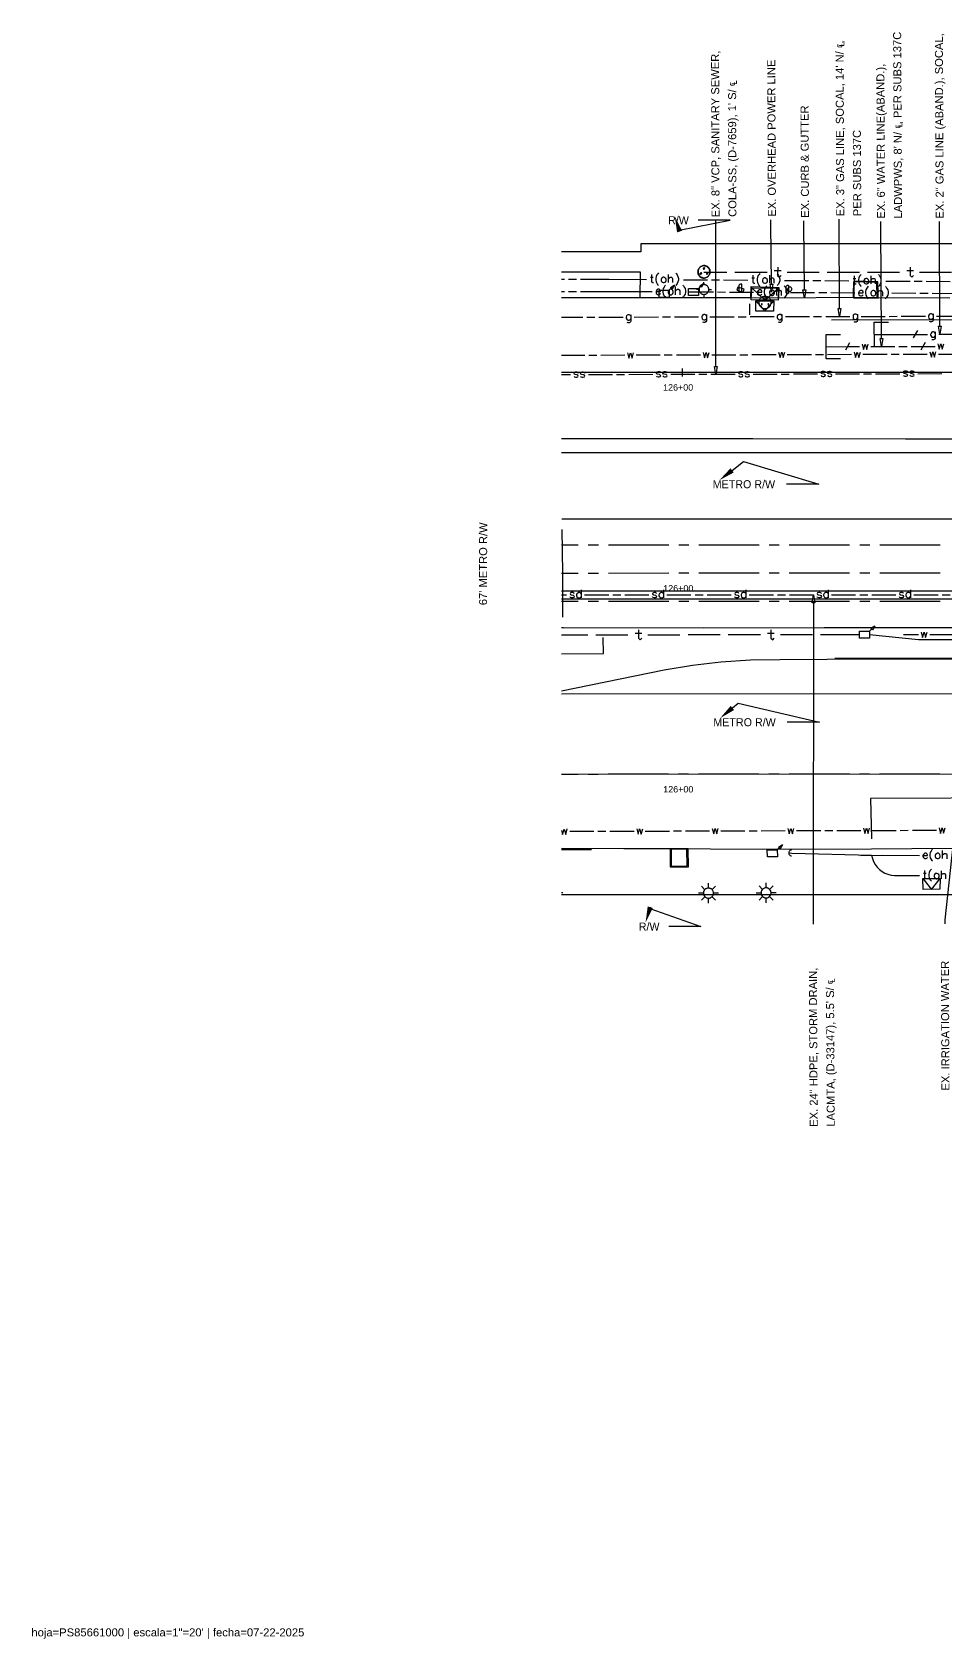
# Model space of a CAD drawing. Header units: feet. Extents: x 0 to 650, y -1 to 437.
# Drawn here: x 0.2 to 227.5, y -0.6 to 399.2 of the extents above; entities that cross this region are included whole.
import ezdxf
from ezdxf import colors
from ezdxf.entities.mleader import LeaderData, LeaderLine
from ezdxf.math import Vec2, Vec3

# ---------------------------------------------------------------- set-up
doc = ezdxf.new("R2010")
doc.units = ezdxf.units.FT
for name, color, linetype in [('AGUA', 5, 'CONTINUOUS'), ('AGUA_ABANDONADO', 8, 'CONTINUOUS'), ('ALCANTARILLADO', 3, 'CONTINUOUS'), ('ANOTACION', 8, 'CONTINUOUS'), ('DIGITALIZADO', 7, 'CONTINUOUS'), ('DRENAJE_PLUVIAL', 3, 'CONTINUOUS'), ('EJE_VIA', 7, 'CONTINUOUS'), ('ELECTRICO', 1, 'CONTINUOUS'), ('ELECTRICO_AEREO', 1, 'CONTINUOUS'), ('ESTRUCTURAS', 7, 'CONTINUOUS'), ('GAS', 2, 'CONTINUOUS'), ('GAS_ABANDONADO', 8, 'CONTINUOUS'), ('METADATA', 8, 'CONTINUOUS'), ('METRO_RW', 140, 'CONTINUOUS'), ('TELECOM', 30, 'CONTINUOUS'), ('TELECOM_AEREO', 30, 'CONTINUOUS'), ('TOPO', 8, 'CONTINUOUS')]:
    doc.layers.add(name, color=color, linetype=linetype)
doc.styles.add('CAD_TEXT', font='Arial')

msp = doc.modelspace()

# ---------------------------------------------------------------- linework, layer by layer
at = {"layer": 'AGUA'}
for p, q in [((131.87, 318.83), (137.63, 318.83)), ((169.23, 318.93), (175.23, 318.93)), ((176.23, 318.93), (178.23, 318.93)), ((179.23, 318.97), (185.23, 318.97)), ((188.03, 318.97), (194.03, 319)), ((195.03, 319), (197.03, 319)), ((198.03, 319), (204.03, 319.03)), ((206.83, 319.03), (212.83, 319.03)), ((213.83, 319.07), (215.83, 319.07)), ((216.83, 319.07), (222.83, 319.07)), ((225.63, 319.1), (231.63, 319.1)), ((216.9, 249.33), (220.67, 249.3)), ((223.47, 249.3), (229.47, 249.3)), ((133.9, 200.33), (139.9, 200.37)), ((140.9, 200.37), (142.9, 200.37)), ((143.9, 200.37), (149.9, 200.4)), ((152.7, 200.4), (158.7, 200.4)), ((159.7, 200.43), (161.7, 200.43)), ((162.7, 200.43), (168.7, 200.43)), ((171.5, 200.47), (177.5, 200.47)), ((178.5, 200.47), (180.5, 200.47)), ((181.5, 200.47), (187.53, 200.5)), ((190.33, 200.5), (196.33, 200.53)), ((197.33, 200.53), (199.33, 200.53)), ((200.33, 200.53), (206.33, 200.57)), ((209.13, 200.57), (215.13, 200.57)), ((216.13, 200.57), (218.13, 200.6)), ((219.13, 200.6), (225.13, 200.6))]:
    msp.add_line(p, q, dxfattribs=at)
for points in [[(221.3, 249.9), (221.67, 248.57), (222.07, 249.9), (222.43, 248.57), (222.8, 249.9)], [(199.87, 243.43), (262.3, 243.47), (278.93, 246.73)], [(131.87, 200.57), (132.13, 199.57), (132.5, 200.9), (132.9, 199.57), (133.27, 200.93)], [(150.57, 200.97), (150.93, 199.63), (151.3, 200.97), (151.7, 199.63), (152.07, 200.97)], [(169.37, 201.03), (169.73, 199.7), (170.1, 201.03), (170.5, 199.7), (170.87, 201.03)], [(188.17, 201.07), (188.53, 199.73), (188.9, 201.07), (189.3, 199.73), (189.67, 201.07)], [(206.97, 201.13), (207.33, 199.8), (207.73, 201.13), (208.1, 199.8), (208.47, 201.13)], [(225.77, 201.17), (226.13, 199.83), (226.53, 201.17), (226.9, 199.87), (227.27, 201.2)]]:
    msp.add_lwpolyline(points, dxfattribs=at)
at = {"layer": 'AGUA_ABANDONADO'}
for p, q in [((197.7, 320.93), (203, 320.97)), ((203.5, 321.87), (202.47, 320.03)), ((203, 320.97), (206, 320.97)), ((208.8, 320.97), (214.8, 321)), ((215.8, 321), (217.8, 321)), ((218.8, 321), (221.8, 321)), ((222.3, 321.93), (221.27, 320.1)), ((221.8, 321), (224.8, 321)), ((138.63, 318.83), (140.63, 318.83)), ((141.63, 318.83), (147.63, 318.87)), ((150.43, 318.87), (156.43, 318.9)), ((157.43, 318.9), (159.43, 318.9)), ((160.43, 318.9), (166.43, 318.9))]:
    msp.add_line(p, q, dxfattribs=at)
for points in [[(206.63, 321.53), (207, 320.2), (207.4, 321.53), (207.77, 320.2), (208.17, 321.53)], [(225.43, 321.6), (225.83, 320.27), (226.2, 321.6), (226.57, 320.27), (226.97, 321.6)], [(148.27, 319.43), (148.63, 318.1), (149.03, 319.43), (149.4, 318.1), (149.8, 319.43)], [(167.07, 319.5), (167.43, 318.17), (167.83, 319.5), (168.2, 318.17), (168.6, 319.5)], [(185.87, 319.53), (186.23, 318.2), (186.63, 319.53), (187, 318.2), (187.4, 319.53)], [(204.67, 319.6), (205.03, 318.27), (205.43, 319.6), (205.8, 318.27), (206.2, 319.6)], [(223.47, 319.67), (223.87, 318.33), (224.23, 319.67), (224.6, 318.33), (225, 319.67)]]:
    msp.add_lwpolyline(points, dxfattribs=at)
at = {"layer": 'ALCANTARILLADO'}
for p, q in [((134.1, 313.9), (131.87, 313.9)), ((144.57, 313.93), (138.57, 313.9)), ((147.57, 313.93), (145.57, 313.93)), ((154.57, 313.97), (148.57, 313.93)), ((165.03, 313.97), (159.03, 313.97)), ((168.03, 314), (166.03, 314)), ((175.03, 314), (169.03, 314)), ((185.53, 314.03), (179.53, 314.03)), ((188.53, 314.03), (186.53, 314.03)), ((195.53, 314.07), (189.53, 314.07)), ((206, 314.1), (200, 314.07)), ((209, 314.1), (207, 314.1)), ((216, 314.13), (210, 314.1)), ((226.5, 314.17), (220.5, 314.13))]:
    msp.add_line(p, q, dxfattribs=at)
for points in [[(135, 313.6), (135.1, 313.43), (135.37, 313.33), (135.67, 313.33), (135.93, 313.43), (136.03, 313.6), (135.93, 313.8), (135.77, 313.9), (135.27, 314), (135.1, 314.1), (135, 314.27), (135.1, 314.57), (135.37, 314.67), (135.67, 314.67), (135.93, 314.57), (136.03, 314.37)], [(136.6, 313.6), (136.7, 313.43), (137, 313.33), (137.27, 313.33), (137.57, 313.43), (137.67, 313.63), (137.57, 313.8), (137.37, 313.9), (136.9, 314), (136.7, 314.1), (136.6, 314.27), (136.7, 314.57), (137, 314.67), (137.27, 314.67), (137.57, 314.57), (137.67, 314.37)], [(155.47, 313.67), (155.57, 313.47), (155.87, 313.4), (156.13, 313.4), (156.43, 313.47), (156.53, 313.67), (156.43, 313.87), (156.23, 313.97), (155.77, 314.07), (155.57, 314.13), (155.47, 314.33), (155.57, 314.63), (155.87, 314.73), (156.13, 314.73), (156.43, 314.63), (156.53, 314.43)], [(157.1, 313.67), (157.2, 313.47), (157.47, 313.4), (157.77, 313.4), (158.03, 313.5), (158.13, 313.67), (158.03, 313.87), (157.87, 313.97), (157.37, 314.07), (157.2, 314.13), (157.1, 314.33), (157.2, 314.63), (157.47, 314.73), (157.77, 314.73), (158.03, 314.63), (158.13, 314.43)], [(175.97, 313.73), (176.07, 313.53), (176.33, 313.43), (176.63, 313.43), (176.9, 313.53), (177, 313.73), (176.9, 313.93), (176.7, 314), (176.23, 314.1), (176.03, 314.2), (175.97, 314.4), (176.03, 314.67), (176.33, 314.77), (176.63, 314.77), (176.9, 314.67), (177, 314.5)], [(177.57, 313.73), (177.67, 313.53), (177.97, 313.43), (178.23, 313.43), (178.53, 313.53), (178.63, 313.73), (178.53, 313.93), (178.33, 314.03), (177.87, 314.1), (177.67, 314.2), (177.57, 314.4), (177.67, 314.7), (177.97, 314.77), (178.23, 314.77), (178.53, 314.7), (178.63, 314.5)], [(196.43, 313.8), (196.53, 313.6), (196.83, 313.5), (197.1, 313.5), (197.4, 313.6), (197.5, 313.8), (197.4, 313.97), (197.2, 314.07), (196.73, 314.17), (196.53, 314.27), (196.43, 314.47), (196.53, 314.73), (196.8, 314.83), (197.1, 314.83), (197.4, 314.73), (197.47, 314.53)], [(198.07, 313.8), (198.17, 313.6), (198.43, 313.5), (198.73, 313.5), (199, 313.6), (199.1, 313.8), (199, 313.97), (198.83, 314.07), (198.33, 314.17), (198.13, 314.27), (198.07, 314.47), (198.13, 314.73), (198.43, 314.83), (198.73, 314.83), (199, 314.73), (199.1, 314.57)], [(216.93, 313.83), (217, 313.67), (217.3, 313.57), (217.6, 313.57), (217.87, 313.67), (217.97, 313.83), (217.87, 314.03), (217.67, 314.13), (217.2, 314.23), (217, 314.33), (216.9, 314.5), (217, 314.8), (217.3, 314.9), (217.57, 314.9), (217.87, 314.8), (217.97, 314.6)], [(218.53, 313.83), (218.63, 313.67), (218.93, 313.57), (219.2, 313.57), (219.5, 313.67), (219.6, 313.87), (219.5, 314.03), (219.3, 314.13), (218.83, 314.23), (218.63, 314.33), (218.53, 314.5), (218.63, 314.8), (218.9, 314.9), (219.2, 314.9), (219.5, 314.8), (219.57, 314.6)]]:
    msp.add_lwpolyline(points, dxfattribs=at)
at = {"layer": 'DIGITALIZADO'}
for points in [[(170.27, 316), (170.23, 351.4), (170.23, 352.4)], [(184.1, 336.47), (183.93, 351.53), (183.93, 352.53)], [(192.27, 335.07), (192.17, 351.27), (192.17, 352.27)], [(201, 330.47), (200.93, 351.63), (200.93, 352.63)], [(211.47, 322.97), (211.3, 351.07), (211.3, 352.07)], [(225.97, 326.03), (225.9, 351.07), (225.9, 352.07)], [(184.43, 336.47), (184.13, 334.47), (183.77, 336.47), (184.43, 336.47)], [(192.6, 335.07), (192.27, 333.07), (191.93, 335.07), (192.6, 335.07)], [(201.33, 330.47), (201, 328.47), (200.67, 330.47), (201.33, 330.47)], [(226.3, 326.03), (225.97, 324.03), (225.63, 326.03), (226.3, 326.03)], [(211.8, 322.97), (211.47, 320.97), (211.13, 322.97), (211.8, 322.97)], [(170.6, 316), (170.27, 314), (169.93, 316), (170.6, 316)], [(194.23, 257.17), (194.57, 259.17), (194.9, 257.17), (194.23, 257.17)], [(194.57, 257.17), (194.43, 178.23), (194.43, 177.23)], [(234.7, 247.3), (227.23, 178.33), (227.23, 177.33)]]:
    msp.add_lwpolyline(points, dxfattribs=at)
at = {"layer": 'DRENAJE_PLUVIAL'}
for p, q in [((131.87, 260.17), (255.63, 260.2)), ((136.77, 260.4), (136.77, 258.4)), ((157.23, 260.4), (157.23, 258.4)), ((177.73, 260.4), (177.73, 258.4)), ((198.2, 260.43), (198.2, 258.43)), ((218.67, 260.43), (218.67, 258.43)), ((131.87, 259.17), (133.1, 259.17)), ((131.87, 258.17), (255.7, 258.2)), ((137.6, 259.17), (143.6, 259.17)), ((144.6, 259.17), (146.6, 259.17)), ((147.6, 259.17), (153.6, 259.17)), ((158.07, 259.17), (164.07, 259.17)), ((165.07, 259.17), (167.07, 259.17)), ((168.07, 259.17), (174.07, 259.17)), ((178.57, 259.17), (184.57, 259.17)), ((185.57, 259.17), (187.57, 259.17)), ((188.57, 259.17), (194.57, 259.17)), ((199.03, 259.17), (205.03, 259.2)), ((206.03, 259.2), (208.03, 259.2)), ((209.03, 259.2), (215.03, 259.2)), ((219.53, 259.2), (225.53, 259.2)), ((226.53, 259.2), (228.53, 259.2))]:
    msp.add_line(p, q, dxfattribs=at)
for points in [[(168.87, 339.58), (168.86, 339.74), (168.84, 339.89), (168.8, 340.04), (168.75, 340.17), (168.68, 340.31), (168.61, 340.43), (168.52, 340.55), (168.42, 340.66), (168.31, 340.75), (168.2, 340.84), (168.07, 340.92), (167.94, 340.98), (167.8, 341.03), (167.65, 341.07), (167.5, 341.09), (167.35, 341.1), (167.19, 341.09), (167.04, 341.07), (166.9, 341.03), (166.76, 340.98), (166.63, 340.92), (166.5, 340.84), (166.38, 340.75), (166.28, 340.65), (166.18, 340.55), (166.09, 340.43), (166.02, 340.31), (165.95, 340.17), (165.9, 340.03), (165.86, 339.89), (165.84, 339.74), (165.83, 339.58), (165.84, 339.43), (165.86, 339.28), (165.9, 339.13), (165.95, 338.99), (166.02, 338.86), (166.09, 338.73), (166.18, 338.62), (166.28, 338.51), (166.39, 338.41), (166.5, 338.32), (166.63, 338.25), (166.76, 338.19), (166.9, 338.13), (167.05, 338.1), (167.2, 338.07), (167.35, 338.07), (167.51, 338.07), (167.66, 338.1), (167.8, 338.14), (167.94, 338.19), (168.07, 338.25), (168.2, 338.33), (168.32, 338.41), (168.42, 338.51), (168.52, 338.62), (168.61, 338.74), (168.68, 338.86), (168.75, 338.99), (168.8, 339.13), (168.84, 339.28), (168.86, 339.43), (168.87, 339.58)], [(167.5, 340.45), (167.46, 340.56), (167.35, 340.6), (167.24, 340.56), (167.2, 340.45), (167.24, 340.34), (167.35, 340.3), (167.46, 340.34), (167.5, 340.45)], [(166.77, 339.18), (166.72, 339.29), (166.62, 339.33), (166.51, 339.29), (166.47, 339.18), (166.51, 339.08), (166.62, 339.03), (166.72, 339.08), (166.77, 339.18)], [(168.23, 339.18), (168.19, 339.29), (168.08, 339.33), (167.98, 339.29), (167.93, 339.18), (167.98, 339.08), (168.08, 339.03), (168.19, 339.08), (168.23, 339.18)], [(135.03, 259.43), (134.93, 259.63), (134.67, 259.73), (134.37, 259.73), (134.1, 259.63), (134, 259.43), (134.1, 259.27), (134.27, 259.17), (134.77, 259.07), (134.93, 258.97), (135.03, 258.77), (135.03, 258.67), (134.93, 258.5), (134.67, 258.4), (134.37, 258.4), (134.1, 258.5), (134, 258.67)], [(136.77, 259.43), (136.57, 259.63), (136.37, 259.73), (136.1, 259.73), (135.9, 259.63), (135.7, 259.43), (135.6, 259.17), (135.6, 258.97), (135.7, 258.67), (135.9, 258.5), (136.1, 258.4), (136.37, 258.4), (136.57, 258.5), (136.77, 258.67)], [(155.53, 259.47), (155.43, 259.63), (155.13, 259.73), (154.87, 259.73), (154.57, 259.63), (154.47, 259.47), (154.57, 259.27), (154.77, 259.17), (155.23, 259.07), (155.43, 258.97), (155.53, 258.8), (155.43, 258.5), (155.13, 258.4), (154.87, 258.4), (154.57, 258.5), (154.47, 258.7)], [(157.23, 259.47), (157.03, 259.63), (156.87, 259.73), (156.57, 259.73), (156.37, 259.63), (156.2, 259.47), (156.1, 259.17), (156.1, 258.97), (156.2, 258.7), (156.37, 258.5), (156.57, 258.4), (156.87, 258.4), (157.03, 258.5), (157.23, 258.7)], [(176, 259.47), (175.9, 259.67), (175.63, 259.73), (175.33, 259.73), (175.07, 259.67), (174.97, 259.47), (175.07, 259.27), (175.23, 259.17), (175.73, 259.07), (175.9, 259), (176, 258.8), (175.9, 258.5), (175.63, 258.4), (175.33, 258.4), (175.07, 258.5), (174.97, 258.7)], [(177.73, 259.47), (177.53, 259.67), (177.33, 259.73), (177.07, 259.73), (176.87, 259.67), (176.67, 259.47), (176.57, 259.17), (176.57, 259), (176.67, 258.7), (176.87, 258.5), (177.07, 258.4), (177.33, 258.4), (177.53, 258.5), (177.73, 258.7)], [(196.5, 259.47), (196.4, 259.67), (196.1, 259.77), (195.83, 259.77), (195.53, 259.67), (195.43, 259.47), (195.53, 259.27), (195.73, 259.2), (196.2, 259.1), (196.4, 259), (196.5, 258.8), (196.4, 258.53), (196.1, 258.43), (195.83, 258.43), (195.53, 258.53), (195.43, 258.7)], [(198.2, 259.47), (198, 259.67), (197.83, 259.77), (197.53, 259.77), (197.33, 259.67), (197.17, 259.47), (197.07, 259.2), (197.07, 259), (197.17, 258.7), (197.33, 258.53), (197.53, 258.43), (197.83, 258.43), (198, 258.53), (198.2, 258.7)], [(216.97, 259.47), (216.87, 259.67), (216.6, 259.77), (216.3, 259.77), (216, 259.67), (215.93, 259.47), (216, 259.3), (216.2, 259.2), (216.67, 259.1), (216.87, 259), (216.97, 258.8), (216.87, 258.53), (216.6, 258.43), (216.3, 258.43), (216, 258.53), (215.93, 258.7)], [(218.67, 259.47), (218.5, 259.67), (218.3, 259.77), (218, 259.77), (217.83, 259.67), (217.63, 259.47), (217.53, 259.2), (217.53, 259), (217.63, 258.73), (217.83, 258.53), (218, 258.43), (218.3, 258.43), (218.5, 258.53), (218.67, 258.73)]]:
    msp.add_lwpolyline(points, dxfattribs=at)
at = {"layer": 'EJE_VIA'}
for p, q in [((332.8, 314.57), (131.87, 314.5)), ((136.53, 314.5), (131.87, 314.5)), ((141.53, 314.5), (139.03, 314.5)), ((159.03, 314.5), (144.03, 314.5)), ((164.03, 314.5), (161.53, 314.5)), ((161.9, 315.5), (161.9, 313.5)), ((181.53, 314.53), (166.53, 314.5)), ((186.53, 314.53), (184.03, 314.53)), ((204.03, 314.53), (189.03, 314.53)), ((209.03, 314.53), (206.53, 314.53)), ((226.53, 314.53), (211.53, 314.53)), ((136.03, 264.5), (131.87, 264.5)), ((141.03, 264.5), (138.53, 264.5)), ((158.53, 264.53), (143.53, 264.5)), ((163.53, 264.53), (161.03, 264.53)), ((181.03, 264.53), (166.03, 264.53)), ((186.03, 264.53), (183.53, 264.53)), ((203.53, 264.53), (188.53, 264.53)), ((208.53, 264.53), (206.03, 264.53)), ((226.03, 264.53), (211.03, 264.53)), ((135.97, 214.5), (131.87, 214.5)), ((140.97, 214.5), (138.47, 214.5)), ((158.47, 214.53), (143.47, 214.53)), ((163.47, 214.53), (160.97, 214.53)), ((180.97, 214.53), (165.97, 214.53)), ((185.97, 214.53), (183.47, 214.53)), ((203.5, 214.53), (188.47, 214.53)), ((208.5, 214.53), (206, 214.53)), ((226, 214.53), (211, 214.53))]:
    msp.add_line(p, q, dxfattribs=at)
msp.add_lwpolyline([(531.47, 214.67), (331.77, 214.57), (131.87, 214.5)], dxfattribs=at)
at = {"layer": 'ELECTRICO'}
msp.add_line((188.4, 194.97), (189.13, 194.93), dxfattribs=at)
for points in [[(185.83, 333.03), (178.93, 333.1), (179.03, 335.93), (185.93, 335.67), (185.83, 333.03)], [(185.77, 332.53), (179.03, 332.57), (179.17, 335.57), (185.83, 335.5), (185.77, 332.53)], [(179.17, 335.57), (182.4, 332.53), (185.83, 335.5)], [(180.17, 332.33), (184.67, 332.3), (184.63, 329.73), (180.17, 329.8), (180.17, 332.33)], [(180.17, 332.33), (182.4, 329.77), (184.67, 332.3)], [(184, 331.92), (183.99, 332.08), (183.97, 332.23), (183.93, 332.37), (183.88, 332.51), (183.81, 332.64), (183.74, 332.77), (183.65, 332.88), (183.55, 332.99), (183.44, 333.09), (183.33, 333.18), (183.2, 333.25), (183.07, 333.32), (182.93, 333.37), (182.78, 333.4), (182.63, 333.43), (182.48, 333.43), (182.32, 333.43), (182.17, 333.4), (182.03, 333.36), (181.89, 333.31), (181.76, 333.25), (181.63, 333.17), (181.52, 333.08), (181.41, 332.99), (181.31, 332.88), (181.22, 332.76), (181.15, 332.64), (181.08, 332.5), (181.03, 332.36), (181, 332.22), (180.97, 332.07), (180.97, 331.91), (180.97, 331.76), (181, 331.61), (181.04, 331.46), (181.09, 331.32), (181.15, 331.19), (181.23, 331.07), (181.32, 330.95), (181.41, 330.84), (181.52, 330.74), (181.64, 330.66), (181.76, 330.58), (181.9, 330.52), (182.04, 330.47), (182.18, 330.43), (182.33, 330.41), (182.49, 330.4), (182.64, 330.41), (182.79, 330.43), (182.94, 330.47), (183.08, 330.52), (183.21, 330.59), (183.33, 330.66), (183.45, 330.75), (183.56, 330.85), (183.66, 330.96), (183.74, 331.07), (183.82, 331.2), (183.88, 331.33), (183.93, 331.47), (183.97, 331.62), (183.99, 331.77), (184, 331.92)], [(182.6, 332.78), (182.54, 332.89), (182.44, 332.89), (182.37, 332.78), (182.43, 332.68), (182.53, 332.68), (182.6, 332.78)], [(181.8, 331.48), (181.74, 331.59), (181.64, 331.59), (181.57, 331.48), (181.63, 331.38), (181.73, 331.38), (181.8, 331.48)], [(183.4, 331.48), (183.34, 331.59), (183.24, 331.59), (183.17, 331.48), (183.23, 331.38), (183.33, 331.38), (183.4, 331.48)], [(189.14, 195.7), (189.04, 195.7), (188.9, 195.67), (188.76, 195.61), (188.64, 195.53), (188.54, 195.43), (188.45, 195.3), (188.4, 195.16), (188.37, 195.02), (188.37, 194.87), (188.4, 194.73), (188.46, 194.59), (188.54, 194.47), (188.65, 194.36), (188.77, 194.28), (188.91, 194.23), (189.06, 194.2)], [(225.93, 185.9), (221.8, 185.87), (221.77, 188.6), (226.03, 188.57), (225.93, 185.9)], [(221.77, 188.6), (223.87, 185.87), (226.03, 188.57)]]:
    msp.add_lwpolyline(points, dxfattribs=at)
at = {"layer": 'ELECTRICO_AEREO'}
for p, q in [((160.2, 333.87), (160.23, 335.87)), ((131.87, 334.7), (132.6, 334.7)), ((133.6, 334.7), (135.6, 334.7)), ((163.63, 334.6), (169.63, 334.57)), ((170.63, 334.57), (172.63, 334.53)), ((173.63, 334.53), (179.63, 334.5)), ((185.4, 333.7), (185.43, 335.7)), ((188.83, 334.43), (194.83, 334.4)), ((195.83, 334.4), (197.83, 334.4)), ((198.83, 334.4), (204.83, 334.33)), ((210.6, 333.57), (210.63, 335.57)), ((214.03, 334.3), (220.03, 334.27)), ((221.03, 334.27), (223.03, 334.23)), ((224.03, 334.23), (230.03, 334.2)), ((226.63, 193.53), (226.63, 195.53))]:
    msp.add_line(p, q, dxfattribs=at)
for points in [[(157.73, 336.27), (157.57, 336.07), (157.37, 335.77), (157.17, 335.4), (157.07, 334.93), (157.07, 334.53), (157.17, 334.07), (157.33, 333.7), (157.53, 333.4), (157.73, 333.2)], [(162.03, 336.23), (162.23, 336.03), (162.4, 335.73), (162.6, 335.37), (162.7, 334.9), (162.7, 334.5), (162.6, 334.03), (162.4, 333.67), (162.2, 333.37), (162, 333.17)], [(182.93, 336.1), (182.77, 335.9), (182.57, 335.63), (182.37, 335.23), (182.27, 334.77), (182.27, 334.4), (182.37, 333.9), (182.57, 333.53), (182.73, 333.23), (182.93, 333.07)], [(187.23, 336.07), (187.43, 335.9), (187.6, 335.6), (187.8, 335.2), (187.9, 334.73), (187.9, 334.37), (187.8, 333.87), (187.6, 333.5), (187.4, 333.23), (187.2, 333.03)], [(208.13, 335.97), (207.97, 335.77), (207.77, 335.47), (207.57, 335.1), (207.47, 334.63), (207.47, 334.23), (207.57, 333.77), (207.77, 333.37), (207.93, 333.1), (208.13, 332.9)], [(212.43, 335.93), (212.63, 335.73), (212.8, 335.43), (213, 335.07), (213.1, 334.6), (213.1, 334.2), (213, 333.73), (212.8, 333.37), (212.6, 333.07), (212.4, 332.87)], [(136.6, 334.7), (143.63, 334.7), (154.43, 334.67)], [(155.37, 334.63), (156.5, 334.63), (156.5, 334.83), (156.4, 335.03), (156.13, 335.2), (155.83, 335.2), (155.63, 335.13), (155.47, 334.93), (155.37, 334.63), (155.37, 334.47), (155.43, 334.17), (155.63, 333.97), (155.83, 333.87), (156.1, 333.87), (156.3, 333.97), (156.5, 334.17)], [(158.87, 335.2), (158.7, 335.1), (158.5, 334.9), (158.4, 334.63), (158.4, 334.43), (158.5, 334.17), (158.7, 333.97), (158.87, 333.87), (159.17, 333.87), (159.37, 333.97), (159.53, 334.13), (159.63, 334.43), (159.63, 334.63), (159.53, 334.9), (159.37, 335.1), (159.17, 335.2), (158.87, 335.2)], [(160.2, 334.8), (160.5, 335.1), (160.7, 335.2), (160.97, 335.2), (161.17, 335.1), (161.27, 334.8), (161.27, 333.87)], [(180.57, 334.5), (181.7, 334.5), (181.7, 334.67), (181.6, 334.87), (181.33, 335.07), (181.03, 335.07), (180.83, 334.97), (180.67, 334.77), (180.57, 334.5), (180.57, 334.3), (180.63, 334.03), (180.83, 333.83), (181.03, 333.73), (181.3, 333.73), (181.5, 333.83), (181.7, 334)], [(184.07, 335.03), (183.9, 334.97), (183.7, 334.77), (183.6, 334.47), (183.6, 334.3), (183.7, 334), (183.9, 333.8), (184.07, 333.7), (184.37, 333.7), (184.57, 333.8), (184.73, 334), (184.83, 334.27), (184.83, 334.47), (184.73, 334.77), (184.57, 334.93), (184.37, 335.03), (184.07, 335.03)], [(185.4, 334.67), (185.7, 334.93), (185.9, 335.03), (186.17, 335.03), (186.37, 334.93), (186.47, 334.67), (186.47, 333.7)], [(205.77, 334.33), (206.9, 334.33), (206.9, 334.53), (206.8, 334.73), (206.53, 334.9), (206.23, 334.9), (206.03, 334.83), (205.87, 334.63), (205.77, 334.33), (205.77, 334.17), (205.83, 333.87), (206.03, 333.67), (206.23, 333.57), (206.5, 333.57), (206.7, 333.67), (206.9, 333.87)], [(209.3, 334.9), (209.1, 334.8), (208.9, 334.6), (208.8, 334.33), (208.8, 334.13), (208.9, 333.87), (209.1, 333.67), (209.27, 333.57), (209.57, 333.57), (209.77, 333.67), (209.93, 333.83), (210.03, 334.13), (210.03, 334.33), (209.93, 334.6), (209.77, 334.8), (209.57, 334.9), (209.3, 334.9)], [(210.6, 334.5), (210.9, 334.8), (211.1, 334.9), (211.37, 334.9), (211.57, 334.8), (211.67, 334.5), (211.67, 333.53)], [(189.13, 194.93), (209, 194.37), (220.87, 194.3)], [(221.77, 194.3), (222.93, 194.3), (222.93, 194.5), (222.83, 194.67), (222.53, 194.87), (222.27, 194.87), (222.07, 194.77), (221.87, 194.6), (221.77, 194.3), (221.77, 194.1), (221.87, 193.83), (222.07, 193.63), (222.27, 193.53), (222.53, 193.53), (222.73, 193.63), (222.93, 193.83)], [(224.17, 195.9), (223.97, 195.73), (223.8, 195.43), (223.6, 195.07), (223.5, 194.57), (223.5, 194.2), (223.6, 193.73), (223.77, 193.33), (223.97, 193.07), (224.17, 192.87)], [(225.3, 194.87), (225.13, 194.77), (224.93, 194.57), (224.83, 194.3), (224.83, 194.1), (224.93, 193.8), (225.1, 193.63), (225.3, 193.53), (225.6, 193.53), (225.77, 193.63), (225.97, 193.8), (226.07, 194.1), (226.07, 194.27), (225.97, 194.57), (225.8, 194.77), (225.6, 194.87), (225.3, 194.87)], [(226.63, 194.47), (226.93, 194.77), (227.13, 194.83), (227.4, 194.83), (227.6, 194.77), (227.7, 194.47), (227.7, 193.5)]]:
    msp.add_lwpolyline(points, dxfattribs=at)
at = {"layer": 'ESTRUCTURAS'}
for p, q in [((167.3, 336.37), (167.3, 337)), ((176, 336.23), (176, 334.77)), ((176.67, 336.5), (176.67, 334.5)), ((187.63, 335.87), (187.63, 334.37)), ((188.3, 336.13), (188.33, 334.13)), ((210.57, 337.03), (204.53, 337.1)), ((204.53, 337.1), (204.53, 333.1)), ((210.6, 333.03), (210.57, 337.03)), ((166.07, 335.13), (165.43, 335.13)), ((167.3, 333.9), (167.3, 333.27)), ((168.5, 335.13), (169.17, 335.13)), ((204.53, 333.1), (210.6, 333.03)), ((206.33, 194.33), (211.67, 194.37)), ((132.2, 185.03), (131.87, 185.03)), ((167.17, 184.93), (165.93, 184.93)), ((167.53, 185.8), (166.67, 186.7)), ((167.53, 184.03), (166.67, 183.17)), ((168.43, 186.2), (168.43, 187.43)), ((170.2, 186.7), (169.3, 185.83)), ((170.2, 183.17), (169.3, 184.07)), ((170.93, 184.93), (169.67, 184.93)), ((181.5, 184.97), (180.27, 184.97)), ((181.87, 185.87), (181, 186.73)), ((181.87, 184.1), (181, 183.2)), ((182.77, 186.23), (182.77, 187.5)), ((184.53, 186.77), (183.63, 185.87)), ((184.53, 183.23), (183.63, 184.1)), ((185.27, 185), (184, 185)), ((168.43, 182.43), (168.43, 183.7)), ((182.77, 182.5), (182.77, 183.73))]:
    msp.add_line(p, q, dxfattribs=at)
for points in [[(159.37, 335.3), (159, 335.67), (160, 336.3), (159.37, 335.3)], [(166.43, 335.9), (165.93, 335.4), (165.93, 333.63), (163.43, 333.63), (163.43, 335.37), (165.93, 335.4)], [(168.5, 335.15), (168.49, 335.28), (168.47, 335.4), (168.44, 335.52), (168.4, 335.63), (168.35, 335.73), (168.29, 335.83), (168.14, 336.01), (167.96, 336.16), (167.86, 336.22), (167.75, 336.27), (167.64, 336.31), (167.53, 336.34), (167.4, 336.36), (167.28, 336.37), (167.16, 336.36), (167.03, 336.34), (166.92, 336.31), (166.81, 336.27), (166.7, 336.22), (166.6, 336.16), (166.42, 336.01), (166.27, 335.83), (166.21, 335.73), (166.16, 335.62), (166.12, 335.51), (166.09, 335.39), (166.07, 335.27), (166.07, 335.15), (166.07, 335.02), (166.09, 334.9), (166.12, 334.78), (166.16, 334.67), (166.22, 334.57), (166.28, 334.47), (166.43, 334.29), (166.61, 334.14), (166.71, 334.08), (166.81, 334.03), (166.92, 333.99), (167.04, 333.96), (167.16, 333.94), (167.29, 333.93), (167.41, 333.94), (167.53, 333.96), (167.65, 333.99), (167.76, 334.03), (167.87, 334.08), (167.97, 334.14), (168.15, 334.29), (168.29, 334.47), (168.35, 334.57), (168.41, 334.68), (168.45, 334.79), (168.48, 334.91), (168.49, 335.03), (168.5, 335.15)], [(166.63, 335.73), (166.27, 336.1), (167.27, 336.73), (166.63, 335.73)], [(176.64, 336.53), (176.5, 336.52), (176.36, 336.49), (176.23, 336.44), (176.1, 336.37), (175.99, 336.29)], [(188.31, 336.17), (188.16, 336.16), (188.03, 336.12), (187.89, 336.08), (187.77, 336.01), (187.66, 335.92)], [(159.2, 335.5), (158.67, 334.97), (158.67, 333.2), (156.17, 333.2), (156.17, 334.97), (158.67, 334.97)], [(175.7, 335.73), (175.47, 334.97), (177.07, 334.5), (177.3, 335.27), (175.7, 335.73)], [(175.97, 334.76), (176.08, 334.67), (176.2, 334.6), (176.33, 334.55), (176.47, 334.52), (176.61, 334.5)], [(187.64, 334.39), (187.75, 334.31), (187.87, 334.24), (188, 334.18), (188.14, 334.15), (188.28, 334.13)], [(188.47, 335.73), (188.37, 335.67), (188.27, 335.57), (188.2, 335.43), (188.13, 335.3), (188.13, 335.17), (188.17, 335.03), (188.27, 334.9), (188.4, 334.8), (188.5, 334.73), (188.63, 334.7), (188.77, 334.73), (188.9, 334.77), (189, 334.87), (189.1, 335), (189.17, 335.13), (189.17, 335.27), (189.13, 335.4), (189.1, 335.53), (189, 335.63), (188.87, 335.7), (188.73, 335.77), (188.6, 335.77), (188.47, 335.73)], [(209, 250.67), (208.5, 250.17), (208.5, 248.4), (206, 248.4), (206, 250.13), (208.5, 250.17)], [(209.2, 250.5), (208.83, 250.87), (209.83, 251.5), (209.2, 250.5)], [(186.07, 196.23), (185.53, 195.73), (185.57, 193.97), (183.07, 193.97), (183.03, 195.7), (185.53, 195.73)], [(186.27, 196.07), (185.87, 196.43), (186.87, 197.07), (186.27, 196.07)], [(169.67, 184.95), (169.66, 185.08), (169.64, 185.2), (169.61, 185.32), (169.57, 185.44), (169.52, 185.55), (169.45, 185.65), (169.3, 185.83), (169.11, 185.99), (169.01, 186.05), (168.9, 186.1), (168.79, 186.14), (168.67, 186.17), (168.54, 186.19), (168.42, 186.2), (168.29, 186.19), (168.16, 186.17), (168.04, 186.14), (167.93, 186.1), (167.82, 186.05), (167.72, 185.99), (167.53, 185.83), (167.38, 185.65), (167.32, 185.54), (167.26, 185.44), (167.22, 185.32), (167.19, 185.2), (167.17, 185.08), (167.17, 184.95), (167.17, 184.82), (167.19, 184.7), (167.22, 184.58), (167.27, 184.46), (167.32, 184.35), (167.38, 184.25), (167.53, 184.07), (167.72, 183.91), (167.82, 183.85), (167.93, 183.8), (168.05, 183.76), (168.17, 183.73), (168.29, 183.71), (168.42, 183.7), (168.55, 183.71), (168.67, 183.73), (168.79, 183.76), (168.9, 183.8), (169.01, 183.85), (169.12, 183.91), (169.3, 184.07), (169.45, 184.25), (169.52, 184.36), (169.57, 184.46), (169.61, 184.58), (169.64, 184.7), (169.66, 184.82), (169.67, 184.95)], [(184, 185.02), (183.99, 185.15), (183.97, 185.27), (183.94, 185.39), (183.9, 185.5), (183.85, 185.61), (183.79, 185.72), (183.63, 185.9), (183.45, 186.05), (183.34, 186.12), (183.24, 186.17), (183.12, 186.21), (183, 186.24), (182.88, 186.26), (182.75, 186.27), (182.62, 186.26), (182.5, 186.24), (182.38, 186.21), (182.26, 186.17), (182.15, 186.12), (182.05, 186.05), (181.87, 185.9), (181.71, 185.71), (181.65, 185.61), (181.6, 185.5), (181.56, 185.39), (181.53, 185.27), (181.51, 185.14), (181.5, 185.02), (181.51, 184.89), (181.53, 184.76), (181.56, 184.64), (181.6, 184.53), (181.65, 184.42), (181.71, 184.32), (181.87, 184.13), (182.05, 183.98), (182.16, 183.92), (182.26, 183.86), (182.38, 183.82), (182.5, 183.79), (182.62, 183.77), (182.75, 183.77), (182.88, 183.77), (183, 183.79), (183.12, 183.82), (183.24, 183.87), (183.35, 183.92), (183.45, 183.98), (183.63, 184.13), (183.79, 184.32), (183.85, 184.42), (183.9, 184.53), (183.94, 184.65), (183.97, 184.77), (183.99, 184.89), (184, 185.02)]]:
    msp.add_lwpolyline(points, dxfattribs=at)
at = {"layer": 'GAS'}
for p, q in [((131.87, 328.27), (137.17, 328.27)), ((138.17, 328.27), (140.17, 328.27)), ((141.17, 328.27), (147.17, 328.3)), ((149.97, 328.3), (155.97, 328.33)), ((156.97, 328.33), (158.97, 328.33)), ((159.97, 328.33), (165.97, 328.33)), ((168.77, 328.37), (174.77, 328.37)), ((175.77, 328.37), (177.77, 328.37)), ((178.77, 328.4), (184.77, 328.4)), ((187.57, 328.4), (193.57, 328.43)), ((194.57, 328.43), (196.57, 328.43)), ((197.57, 328.43), (203.57, 328.47)), ((206.37, 328.47), (212.37, 328.47)), ((213.37, 328.47), (215.37, 328.5)), ((216.37, 328.5), (222.37, 328.5)), ((225.17, 328.5), (231.17, 328.53)), ((209.7, 323.97), (219.9, 324)), ((220.4, 324.93), (219.37, 323.1)), ((219.9, 324), (222.9, 324)), ((225.7, 324.03), (231.7, 324.03))]:
    msp.add_line(p, q, dxfattribs=at)
for points in [[(149.1, 328.6), (148.9, 328.77), (148.7, 328.87), (148.43, 328.87), (148.23, 328.77), (148.03, 328.6), (147.93, 328.3), (147.93, 328.1), (148.03, 327.83), (148.23, 327.63), (148.43, 327.53), (148.7, 327.53), (148.9, 327.63), (149.1, 327.83)], [(149.1, 328.87), (149.1, 327.33), (149, 327.07), (148.9, 326.97), (148.7, 326.87), (148.43, 326.87), (148.23, 326.97)], [(167.9, 328.63), (167.7, 328.83), (167.5, 328.93), (167.23, 328.93), (167.03, 328.83), (166.83, 328.63), (166.73, 328.37), (166.73, 328.17), (166.83, 327.87), (167.03, 327.7), (167.23, 327.6), (167.5, 327.6), (167.7, 327.7), (167.9, 327.87)], [(167.9, 328.93), (167.9, 327.4), (167.8, 327.13), (167.5, 326.93), (167.23, 326.93), (167.03, 327.03)], [(186.7, 328.7), (186.5, 328.9), (186.3, 328.97), (186.03, 328.97), (185.83, 328.87), (185.63, 328.7), (185.53, 328.4), (185.53, 328.2), (185.63, 327.93), (185.83, 327.73), (186.03, 327.63), (186.3, 327.63), (186.5, 327.73), (186.7, 327.93)], [(186.7, 328.97), (186.7, 327.47), (186.6, 327.17), (186.3, 326.97), (186.03, 326.97), (185.83, 327.07)], [(205.5, 328.73), (205.3, 328.93), (205.1, 329.03), (204.83, 329.03), (204.63, 328.93), (204.43, 328.73), (204.37, 328.47), (204.37, 328.27), (204.43, 327.97), (204.63, 327.8), (204.83, 327.7), (205.1, 327.7), (205.3, 327.8), (205.5, 328)], [(205.5, 329.03), (205.5, 327.5), (205.4, 327.23), (205.13, 327.03), (204.83, 327.03), (204.63, 327.13)], [(224.3, 328.8), (224.1, 329), (223.9, 329.1), (223.63, 329.1), (223.43, 329), (223.23, 328.8), (223.17, 328.5), (223.17, 328.33), (223.23, 328.03), (223.43, 327.83), (223.63, 327.77), (223.9, 327.77), (224.1, 327.83), (224.3, 328.03)], [(224.3, 329.1), (224.3, 327.57), (224.2, 327.27), (224.1, 327.17), (223.93, 327.1), (223.63, 327.1), (223.43, 327.17)], [(224.8, 324.3), (224.63, 324.5), (224.43, 324.6), (224.13, 324.6), (223.97, 324.5), (223.77, 324.3), (223.67, 324), (223.67, 323.83), (223.77, 323.53), (223.97, 323.33), (224.13, 323.27), (224.43, 323.27), (224.63, 323.33), (224.8, 323.53)], [(224.8, 324.6), (224.8, 323.07), (224.73, 322.77), (224.43, 322.6), (224.13, 322.6), (223.97, 322.67)]]:
    msp.add_lwpolyline(points, dxfattribs=at)
at = {"layer": 'GAS_ABANDONADO'}
for points in [[(201.23, 317.9), (197.7, 317.9), (197.7, 323.97), (201.23, 324)], [(213.23, 320.93), (209.7, 320.93), (209.67, 327), (213.23, 327.03)]]:
    msp.add_lwpolyline(points, dxfattribs=at)
at = {"layer": 'METRO_RW'}
for p, q in [((151.6, 344.5), (131.87, 344.5)), ((280.8, 346.53), (151.6, 346.5)), ((151.6, 346.5), (151.6, 344.5)), ((136.53, 314.5), (131.87, 314.5)), ((136.53, 314.5), (131.87, 314.5)), ((141.53, 314.5), (139.03, 314.5)), ((141.53, 314.5), (139.03, 314.5)), ((159.03, 314.5), (144.03, 314.5)), ((159.03, 314.5), (144.03, 314.5)), ((164.03, 314.5), (161.53, 314.5)), ((164.03, 314.5), (161.53, 314.5)), ((181.53, 314.53), (166.53, 314.5)), ((181.53, 314.53), (166.53, 314.5)), ((186.53, 314.53), (184.03, 314.53)), ((186.53, 314.53), (184.03, 314.53)), ((204.03, 314.53), (189.03, 314.53)), ((204.03, 314.53), (189.03, 314.53)), ((209.03, 314.53), (206.53, 314.53)), ((209.03, 314.53), (206.53, 314.53)), ((226.53, 314.53), (211.53, 314.53)), ((226.53, 314.53), (211.53, 314.53)), ((332.8, 294.57), (131.87, 294.5)), ((136.03, 271.5), (131.87, 271.5)), ((141.03, 271.5), (138.53, 271.5)), ((158.53, 271.53), (143.53, 271.5)), ((163.53, 271.53), (161.03, 271.53)), ((181.03, 271.53), (166.03, 271.53)), ((186.03, 271.53), (183.53, 271.53)), ((203.53, 271.53), (188.53, 271.53)), ((208.53, 271.53), (206.03, 271.53)), ((226.03, 271.53), (211.03, 271.53)), ((136.03, 264.5), (131.87, 264.5)), ((141.03, 264.5), (138.53, 264.5)), ((158.53, 264.53), (143.53, 264.5)), ((163.53, 264.53), (161.03, 264.53)), ((181.03, 264.53), (166.03, 264.53)), ((186.03, 264.53), (183.53, 264.53)), ((203.53, 264.53), (188.53, 264.53)), ((208.53, 264.53), (206.03, 264.53)), ((226.03, 264.53), (211.03, 264.53)), ((136.03, 257.5), (131.87, 257.5)), ((141.03, 257.5), (138.53, 257.5)), ((158.53, 257.53), (143.53, 257.5)), ((163.53, 257.53), (161.03, 257.53)), ((181.03, 257.53), (166.03, 257.53)), ((186.03, 257.53), (183.53, 257.53)), ((203.53, 257.53), (188.53, 257.53)), ((208.53, 257.53), (206.03, 257.53)), ((226.03, 257.53), (211.03, 257.53)), ((331.77, 234.57), (131.87, 234.5)), ((135.97, 214.5), (131.87, 214.5)), ((140.97, 214.5), (138.47, 214.5)), ((158.47, 214.53), (143.47, 214.53)), ((163.47, 214.53), (160.97, 214.53)), ((180.97, 214.53), (165.97, 214.53)), ((185.97, 214.53), (183.47, 214.53)), ((203.5, 214.53), (188.47, 214.53)), ((208.5, 214.53), (206, 214.53)), ((226, 214.53), (211, 214.53)), ((281.73, 184.57), (131.87, 184.5))]:
    msp.add_line(p, q, dxfattribs=at)
at = {"layer": 'TELECOM'}
for p, q in [((184.8, 339.9), (186.5, 339.9)), ((217.77, 339.87), (219.43, 339.87)), ((167.3, 339.47), (173, 339.47)), ((175, 339.47), (183, 339.47)), ((187.97, 339.47), (195.97, 339.47)), ((197.97, 339.47), (205.97, 339.47)), ((207.97, 339.47), (215.97, 339.47)), ((220.9, 339.47), (228.9, 339.47)), ((131.87, 249.23), (138.4, 249.23)), ((140.4, 249.23), (148.4, 249.23)), ((150.2, 249.67), (151.87, 249.67)), ((153.33, 249.23), (161.33, 249.23)), ((163.33, 249.27), (171.33, 249.27)), ((173.33, 249.27), (181.33, 249.27)), ((183.13, 249.67), (184.8, 249.67)), ((186.3, 249.27), (194.3, 249.27)), ((196.3, 249.27), (206, 249.27)), ((208.5, 249.27), (220.63, 248.03)), ((220.63, 248.03), (231.77, 248.03))]:
    msp.add_line(p, q, dxfattribs=at)
for points in [[(168.77, 339.52), (168.76, 339.68), (168.74, 339.83), (168.7, 339.97), (168.65, 340.11), (168.58, 340.24), (168.51, 340.37), (168.42, 340.48), (168.32, 340.59), (168.21, 340.69), (168.09, 340.78), (167.97, 340.85), (167.84, 340.92), (167.7, 340.97), (167.55, 341), (167.4, 341.03), (167.25, 341.03), (167.09, 341.03), (166.94, 341), (166.79, 340.96), (166.66, 340.91), (166.52, 340.85), (166.4, 340.77), (166.28, 340.68), (166.17, 340.59), (166.08, 340.48), (165.99, 340.36), (165.91, 340.24), (165.85, 340.1), (165.8, 339.96), (165.76, 339.82), (165.74, 339.67), (165.73, 339.51), (165.74, 339.36), (165.77, 339.21), (165.8, 339.06), (165.85, 338.92), (165.92, 338.79), (165.99, 338.67), (166.08, 338.55), (166.18, 338.44), (166.29, 338.34), (166.41, 338.26), (166.53, 338.18), (166.66, 338.12), (166.8, 338.07), (166.95, 338.03), (167.1, 338.01), (167.25, 338), (167.41, 338.01), (167.56, 338.03), (167.71, 338.07), (167.84, 338.12), (167.98, 338.19), (168.1, 338.26), (168.22, 338.35), (168.33, 338.45), (168.42, 338.56), (168.51, 338.67), (168.59, 338.8), (168.65, 338.93), (168.7, 339.07), (168.74, 339.22), (168.76, 339.37), (168.77, 339.52)], [(167.37, 340.35), (167.31, 340.45), (167.2, 340.46), (167.13, 340.35), (167.19, 340.25), (167.3, 340.24), (167.37, 340.35)], [(185.67, 340.73), (185.63, 338.63), (186.07, 338.23), (186.47, 338.63)], [(218.6, 340.7), (218.6, 338.63), (219, 338.2), (219.43, 338.63)], [(166.53, 339.05), (166.47, 339.15), (166.37, 339.16), (166.3, 339.05), (166.36, 338.95), (166.46, 338.94), (166.53, 339.05)], [(168.17, 339.05), (168.11, 339.15), (168, 339.16), (167.93, 339.05), (167.99, 338.95), (168.1, 338.94), (168.17, 339.05)], [(151.03, 250.5), (151.03, 248.4), (151.47, 248), (151.87, 248.4)], [(183.97, 250.5), (183.97, 248.43), (184.4, 248), (184.8, 248.43)]]:
    msp.add_lwpolyline(points, dxfattribs=at)
at = {"layer": 'TELECOM_AEREO'}
for p, q in [((131.87, 337.7), (132.6, 337.7)), ((133.6, 337.7), (135.6, 337.7)), ((153.97, 338.23), (154.63, 338.23)), ((158.47, 336.87), (158.47, 338.87)), ((162.17, 337.6), (168.17, 337.57)), ((169.17, 337.57), (171.17, 337.53)), ((172.17, 337.53), (178.17, 337.5)), ((179.2, 338.07), (179.87, 338.07)), ((183.67, 336.7), (183.67, 338.7)), ((187.37, 337.43), (193.37, 337.4)), ((194.37, 337.4), (196.37, 337.37)), ((197.37, 337.37), (203.37, 337.33)), ((204.4, 337.9), (205.07, 337.9)), ((208.87, 336.53), (208.87, 338.53)), ((212.57, 337.27), (218.57, 337.23)), ((219.57, 337.23), (221.57, 337.2)), ((222.57, 337.2), (228.57, 337.17)), ((214.7, 189.37), (220.9, 189.33)), ((221.9, 189.9), (222.57, 189.9)), ((226.37, 188.53), (226.37, 190.53))]:
    msp.add_line(p, q, dxfattribs=at)
for points in [[(136.6, 337.7), (143.63, 337.7), (152.97, 337.67)], [(154.27, 338.9), (154.27, 337.27), (154.37, 336.97), (154.53, 336.9), (154.73, 336.9)], [(156, 339.27), (155.8, 339.07), (155.6, 338.8), (155.4, 338.4), (155.3, 337.93), (155.3, 337.53), (155.4, 337.07), (155.6, 336.7), (155.77, 336.4), (155.97, 336.2)], [(157.13, 338.2), (156.93, 338.1), (156.73, 337.93), (156.63, 337.63), (156.63, 337.43), (156.73, 337.17), (156.93, 336.97), (157.13, 336.87), (157.4, 336.87), (157.6, 336.97), (157.8, 337.17), (157.87, 337.43), (157.9, 337.63), (157.8, 337.9), (157.6, 338.1), (157.4, 338.2), (157.13, 338.2)], [(158.47, 337.8), (158.73, 338.1), (158.93, 338.2), (159.23, 338.2), (159.4, 338.1), (159.5, 337.8), (159.5, 336.87)], [(160.27, 339.23), (160.47, 339.03), (160.67, 338.77), (160.83, 338.37), (160.93, 337.9), (160.93, 337.5), (160.83, 337.03), (160.63, 336.67), (160.43, 336.37), (160.27, 336.17)], [(179.47, 338.73), (179.47, 337.1), (179.57, 336.83), (179.73, 336.73), (179.93, 336.73)], [(181.2, 339.1), (181, 338.9), (180.8, 338.63), (180.6, 338.23), (180.5, 337.77), (180.5, 337.4), (180.6, 336.9), (180.8, 336.53), (180.97, 336.23), (181.17, 336.03)], [(182.33, 338.03), (182.13, 337.93), (181.93, 337.77), (181.83, 337.47), (181.83, 337.27), (181.93, 337), (182.13, 336.8), (182.33, 336.7), (182.6, 336.7), (182.8, 336.8), (183, 337), (183.1, 337.27), (183.1, 337.47), (183, 337.73), (182.8, 337.93), (182.6, 338.03), (182.33, 338.03)], [(183.67, 337.63), (183.93, 337.93), (184.13, 338.03), (184.43, 338.03), (184.6, 337.93), (184.7, 337.63), (184.7, 336.7)], [(185.47, 339.07), (185.67, 338.87), (185.87, 338.6), (186.03, 338.2), (186.13, 337.73), (186.13, 337.33), (186.03, 336.87), (185.83, 336.5), (185.63, 336.2), (185.47, 336.03)], [(204.67, 338.57), (204.67, 336.93), (204.77, 336.67), (204.93, 336.57), (205.13, 336.57)], [(206.4, 338.93), (206.2, 338.73), (206, 338.47), (205.8, 338.07), (205.73, 337.6), (205.7, 337.23), (205.8, 336.73), (206, 336.37), (206.2, 336.07), (206.37, 335.87)], [(207.53, 337.87), (207.33, 337.77), (207.13, 337.6), (207.03, 337.3), (207.03, 337.1), (207.13, 336.83), (207.33, 336.63), (207.53, 336.53), (207.8, 336.53), (208, 336.63), (208.2, 336.83), (208.3, 337.1), (208.3, 337.3), (208.2, 337.6), (208, 337.77), (207.8, 337.87), (207.53, 337.87)], [(208.87, 337.5), (209.13, 337.77), (209.33, 337.87), (209.63, 337.87), (209.8, 337.77), (209.9, 337.47), (209.9, 336.53)], [(210.67, 338.9), (210.87, 338.7), (211.07, 338.43), (211.23, 338.03), (211.33, 337.57), (211.33, 337.2), (211.23, 336.7), (211.03, 336.33), (210.87, 336.03), (210.67, 335.87)], [(209, 194.37), (209.2, 193.57), (209.47, 192.8), (209.87, 192.07), (210.37, 191.4), (210.93, 190.8), (211.6, 190.3), (212.3, 189.9), (213.07, 189.63), (213.87, 189.43), (214.7, 189.37)], [(222.17, 190.57), (222.17, 188.93), (222.27, 188.67), (222.47, 188.57), (222.63, 188.57)], [(223.9, 190.93), (223.7, 190.73), (223.5, 190.47), (223.33, 190.07), (223.23, 189.6), (223.23, 189.23), (223.3, 188.73), (223.5, 188.37), (223.7, 188.07), (223.87, 187.9)], [(225.03, 189.87), (224.83, 189.8), (224.67, 189.6), (224.57, 189.3), (224.57, 189.13), (224.63, 188.83), (224.83, 188.63), (225.03, 188.53), (225.3, 188.53), (225.5, 188.63), (225.7, 188.83), (225.8, 189.1), (225.8, 189.3), (225.7, 189.6), (225.5, 189.77), (225.33, 189.87), (225.03, 189.87)], [(226.37, 189.5), (226.67, 189.77), (226.83, 189.87), (227.13, 189.87), (227.33, 189.77), (227.4, 189.5), (227.4, 188.53)]]:
    msp.add_lwpolyline(points, dxfattribs=at)
at = {"layer": 'TOPO'}
for p, q in [((204.47, 333.13), (204.53, 335.5)), ((204.57, 333.23), (204.6, 335.2)), ((178.67, 328.83), (178.67, 331.57)), ((163.43, 191.5), (163.4, 195.97)), ((131.87, 195.83), (139.3, 195.83))]:
    msp.add_line(p, q, dxfattribs=at)
for points in [[(151.47, 333.07), (151.53, 339.47), (131.87, 339.47)], [(210.53, 333.07), (210.5, 337.1), (207.6, 337.13), (204.57, 337.13), (204.53, 335.5), (204.47, 333.13)], [(210.37, 333.23), (210.33, 336.9), (207.67, 337), (204.63, 337.1), (204.6, 335.2), (204.57, 333.23)], [(178.93, 333.1), (151.47, 333.07), (131.87, 333.07)], [(228.43, 333), (210.53, 333.07), (204.47, 333.13), (185.83, 333.03)], [(289.53, 330.53), (289.5, 329.13), (287.87, 327.7), (264.4, 327.53), (235.63, 327.53), (235.67, 330.6), (233.27, 330.6), (233.27, 327.57), (199, 327.5)], [(131.87, 298.07), (145, 298.1), (179.43, 298.07), (217.43, 298.03), (252.2, 298.03), (283.47, 298.03), (292.9, 298.1), (295.37, 298.07), (296.93, 298), (296.83, 289.6), (296.87, 288.8)], [(296.93, 284.3), (296.87, 278.07), (293.73, 278.1), (291.07, 278.07), (280.4, 278.1), (275.93, 278.03), (246.8, 278.03), (219.47, 278), (191.33, 278), (163.43, 278.03), (131.93, 278.03)], [(131.97, 275.4), (132.07, 264.53), (132.1, 253.6)], [(131.87, 251.03), (132.4, 251.03), (167.13, 251), (197.23, 251.03), (232.93, 251.07), (268.9, 251.1), (272.47, 251.17)], [(131.87, 244.53), (142.33, 244.57), (142.23, 248.53)], [(243.13, 243.1), (209.7, 243.13), (186.2, 243.03), (178.87, 242.9), (171.5, 242.43), (164.43, 241.6), (157.37, 240.43), (131.87, 235.17)], [(288.5, 208.77), (248.77, 208.7), (208.73, 208.5), (208.93, 198.47)], [(286.43, 196.27), (249.13, 196.07), (244.97, 196.07), (239.03, 196.07), (229.03, 196.03), (208.93, 195.9), (181.8, 195.83), (168.93, 195.93), (163.33, 195.97), (158.93, 195.97), (147.37, 196), (131.87, 196.03)], [(158.93, 195.97), (158.93, 191.5), (163.43, 191.5)], [(163.07, 195.87), (159.1, 195.8), (159.17, 191.7), (163.13, 191.77), (163.07, 195.87)]]:
    msp.add_lwpolyline(points, dxfattribs=at)

# ---------------------------------------------------------------- texts
at = {"layer": 'ANOTACION', "style": 'CAD_TEXT'}
for s, height, rotation, p in [('EX. 3" GAS LINE, SOCAL, 14\' N/ ℄,', 1.9909, 90.2584, (202.2, 353.37)), ("LADWPWS, 8' N/ ℄, PER SUBS 137C", 1.9909, 90.2802, (216.57, 352.83)), ('EX. 2" GAS LINE (ABAND.), SOCAL,', 1.9909, 90.2636, (226.93, 352.8)), ('EX. 8" VCP, SANITARY SEWER,', 1.9909, 90.1484, (171.17, 353.13)), ('EX. OVERHEAD POWER LINE', 1.9909, 90.2744, (185.2, 353.27)), ('EX. 6" WATER LINE(ABAND.),', 1.9909, 90.2361, (212.33, 352.8)), ("COLA-SS, (D-7659), 1' S/ ℄", 1.9909, 90.1427, (175.37, 353.23)), ('EX. CURB & GUTTER', 1.9909, 90.2693, (193.43, 353)), ('PER SUBS 137C', 1.9909, 90.2859, (206.43, 353.4)), ("67' METRO R/W", 1.9907, 89.8516, (113.33, 256.6)), ('EX. IRRIGATION WATER', 1.9909, 90.2802, (228.37, 135.83)), ('EX. 24" HDPE, STORM DRAIN,', 1.9909, 90.3077, (195.6, 126.8)), ("LACMTA, (D-33147), 5.5' S/ ℄", 1.9909, 90.3077, (199.83, 126.83))]:
    msp.add_text(s, height=height, rotation=rotation, dxfattribs=at).set_placement(p)
for p in [(157.13, 310), (157.17, 260), (157.17, 210)]:
    msp.add_text('126+00', height=1.593, dxfattribs=at).set_placement(p)
at = {"layer": 'METADATA', "style": 'CAD_TEXT'}
msp.add_text('hoja=PS85661000 | escala=1"=20\' | fecha=07-22-2025', height=2, dxfattribs=at).set_placement((0, 0))

# ---------------------------------------------------------------- leaders
at = {"layer": 'ANOTACION'}
ml = msp.add_multileader_mtext('Standard', dxfattribs=at)
ml.set_content('R/W')
ml.set_leader_properties(linetype='ByLayer')
ml.build(insert=Vec2(0, 0))
ctx = ml.context
ctx.base_point, ctx.char_height = Vec3(156.37, 352.4), 1.991
notes = []
notes.append((ctx, [(0, (1, 1, 0), (173.83, 352.4), (-1, 0), 8, [(0, [(160.03, 353.4), (161.13, 349.93)], 0, [])])]))
ctx.mtext.insert = Vec3(158.37, 353.4)
ml = msp.add_multileader_mtext('Standard', dxfattribs=at)
ml.set_content('METRO R/W')
ml.set_leader_properties(linetype='ByLayer')
ml.build(insert=Vec2(0, 0))
ctx = ml.context
ctx.base_point, ctx.char_height = Vec3(167.47, 286.7), 1.991
notes.append((ctx, [(0, (1, 1, 0), (195.85, 286.7), (-1, 0), 8, [(0, [(171.13, 287.7), (177.13, 292.33)], 0, [])])]))
ctx.mtext.insert = Vec3(169.47, 287.7)
ml = msp.add_multileader_mtext('Standard', dxfattribs=at)
ml.set_content('METRO R/W')
ml.set_leader_properties(linetype='ByLayer')
ml.build(insert=Vec2(0, 0))
ctx = ml.context
ctx.base_point, ctx.char_height = Vec3(167.63, 227.47), 1.991
notes.append((ctx, [(0, (1, 1, 0), (196.02, 227.47), (-1, 0), 8, [(0, [(171.3, 228.47), (175.77, 232.2)], 0, [])])]))
ctx.mtext.insert = Vec3(169.63, 228.47)
ml = msp.add_multileader_mtext('Standard', dxfattribs=at)
ml.set_content('R/W')
ml.set_leader_properties(linetype='ByLayer')
ml.build(insert=Vec2(0, 0))
ctx = ml.context
ctx.base_point, ctx.char_height = Vec3(149.07, 176.64), 1.991
notes.append((ctx, [(0, (1, 1, 0), (166.53, 176.64), (-1, 0), 8, [(0, [(152.77, 177.63), (153.83, 181.1)], 0, [])])]))
ctx.mtext.insert = Vec3(151.07, 177.63)
for ctx, leaders in notes:
    for number, flags, end, landing, length, lines in leaders:
        leader = LeaderData()
        leader.index, (leader.has_last_leader_line, leader.has_dogleg_vector, leader.attachment_direction) = number, flags
        leader.last_leader_point, leader.dogleg_vector, leader.dogleg_length = Vec3(end), Vec3(landing), length
        for number, points, colour, breaks in lines:
            line = LeaderLine()
            line.index, line.vertices, line.color, line.breaks = number, Vec3.list(points), colors.encode_raw_color(colour), breaks
            leader.lines.append(line)
        ctx.leaders.append(leader)

doc.saveas('drawing.dxf')
